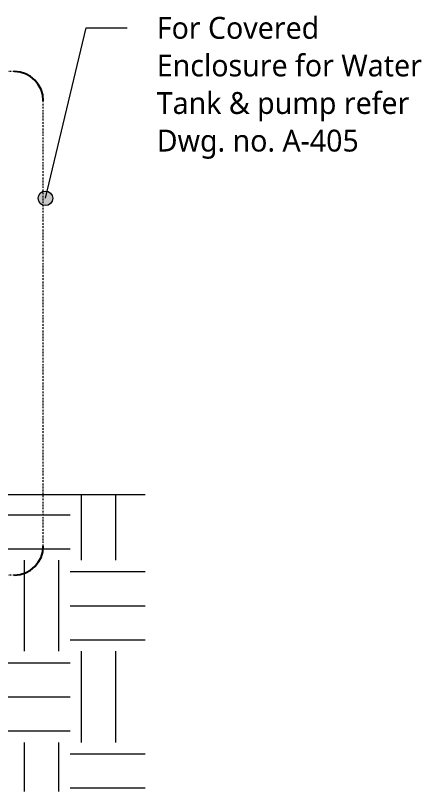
# Model space of a CAD drawing. Header units: millimetres. Extents: x -25665 to 25841, y -6376 to 15610.
# Drawn here: x 13184 to 15967, y -1964 to 3360 of the extents above; entities that cross this region are included whole.
import ezdxf

# ---------------------------------------------------------------- set-up
doc = ezdxf.new("R2010")
doc.units = ezdxf.units.MM
doc.linetypes.add('Dash dot', pattern=[21, 10, -5, 1, -5])
for name, color, linetype, lineweight in [('A-DETL-GENF', 92, 'Continuous', 9), ('A-DETL-MEDM', 33, 'Continuous', 25), ('A-DETL-THIN', 151, 'Continuous', 9), ('G-ANNO-TEXT', 231, 'Continuous', 9)]:
    doc.layers.add(name, color=color, linetype=linetype, lineweight=lineweight)
doc.styles.add('Lucida Sans Unicode_1', font='l_10646.ttf', dxfattribs={"height": 150})

# ---------------------------------------------------------------- blocks, each defined once
blk = doc.blocks.new('Dummy_Callout_Boundary_18357 - Dummy_Callout_Boundary_18357-1197694-Section - D')
at = {"layer": 'A-DETL-GENF', "linetype": 'Dash dot'}
for p, q in [((13174.8, 2975.6), (9222.2, 2975.6)), ((9022.2, -280), (9022.2, 2775.6)), ((13374.8, -280), (13374.8, 2775.6)), ((13174.8, -480), (9222.2, -480))]:
    blk.add_line(p, q, dxfattribs=at)
at = {"layer": 'A-DETL-MEDM'}
for centre, start, end in [((9222.2, 2775.6), 90, 180), ((13174.8, 2775.6), 360, 90), ((9222.2, -280), 180, 270), ((13174.8, -280), 270, 360)]:
    blk.add_arc(centre, 200, start, end, dxfattribs=at)

msp = doc.modelspace()

# ---------------------------------------------------------------- hatches: boundary and pattern name
at = {"layer": 'A-DETL-GENF'}
h = msp.add_hatch(dxfattribs=at)
h.set_pattern_fill('FP_19', color=253, style=0, pattern_type=2)
h.set_pattern_definition([(0, (-2066.66, 4700), (625, 625), [625, -625]), (0, (-2066.66, 4934.4), (625, 625), [625, -625]), (0, (-2066.66, 5168.75), (625, 625), [625, -625]), (90, (-1988.54, 5246.9), (-625, 625), [625, -625]), (90, (-1754.16, 5246.9), (-625, 625), [625, -625]), (90, (-1519.8, 5246.9), (-625, 625), [625, -625])])
h.paths.add_polyline_path([(12923.1, -1964.5), (14073.4, -1964.5), (14073.4, 71.5), (13122.2, 71.5), (13122.2, -123.2), (13047.2, -123.2), (13047.2, -171.8), (13018.1, -123.2), (12922.2, -123.2), (12922.2, 300), (10032.2, 300), (9782.2, 50), (9622.2, 50), (9622.2, 120), (5022.2, 120), (5022.2, -250), (4772.2, -250), (4772.2, 150), (3772.2, 150), (3772.2, 200), (2122.2, 200), (2122.2, -250), (1922.2, -250), (1922.2, 200), (-2162.8, 200), (-2162.8, -250), (-2362.8, -250), (-2362.8, 200), (-6777.8, 200), (-6777.8, -250), (-7027.8, -250), (-7027.8, 148.2), (-8647.1, 148.2), (-9113.1, -84.8), (-9113.1, -230), (-17877.8, -230), (-17877.8, -547.3), (-17952.8, -547.3), (-17952.8, -595.8), (-18017.8, -487.3), (-18017.8, -547.3), (-18077.8, -547.3), (-18077.8, -230), (-18422.4, -230), (-18422.4, -1964.5), (12899, -1964.5)])
at = {"layer": 'G-ANNO-TEXT'}
h = msp.add_hatch(color=7, dxfattribs=at)
edge = h.paths.add_edge_path()
edge.add_arc((13389.1, 2106.1), 50, 0, 360)

# ---------------------------------------------------------------- linework, layer by layer
at = {"layer": 'A-DETL-THIN'}
msp.add_line((14073.4, 71.5), (13122.2, 71.5), dxfattribs=at)
at = {"layer": 'G-ANNO-TEXT', "color": 7}
for p, q in [((13389.1, 2106.1), (13669.4, 3275.8)), ((13669.4, 3275.8), (13949.7, 3275.8))]:
    msp.add_line(p, q, dxfattribs=at)
msp.add_circle((13389.1, 2106.1), 50, dxfattribs=at)

# ---------------------------------------------------------------- block references
at = {"layer": 'A-DETL-GENF'}
msp.add_blockref('Dummy_Callout_Boundary_18357 - Dummy_Callout_Boundary_18357-1197694-Section - D', (0, 0), dxfattribs=at)

# ---------------------------------------------------------------- texts
at = {"layer": 'G-ANNO-TEXT', "color": 7, "char_height": 150, "attachment_point": 1, "style": 'Lucida Sans Unicode_1'}
for s, insert, width in [('For Covered ', (14152.9, 3350.8), 1587.341), ('Enclosure for Water ', (14152.9, 3092.8), 2437.13), ('Tank & pump refer ', (14152.9, 2834.9), 2429.113), ('Dwg. no. A-405 ', (14152.9, 2576.9), 2084.387)]:
    msp.add_mtext(s, dxfattribs=dict(at, insert=insert, width=width))

doc.saveas('drawing.dxf')
